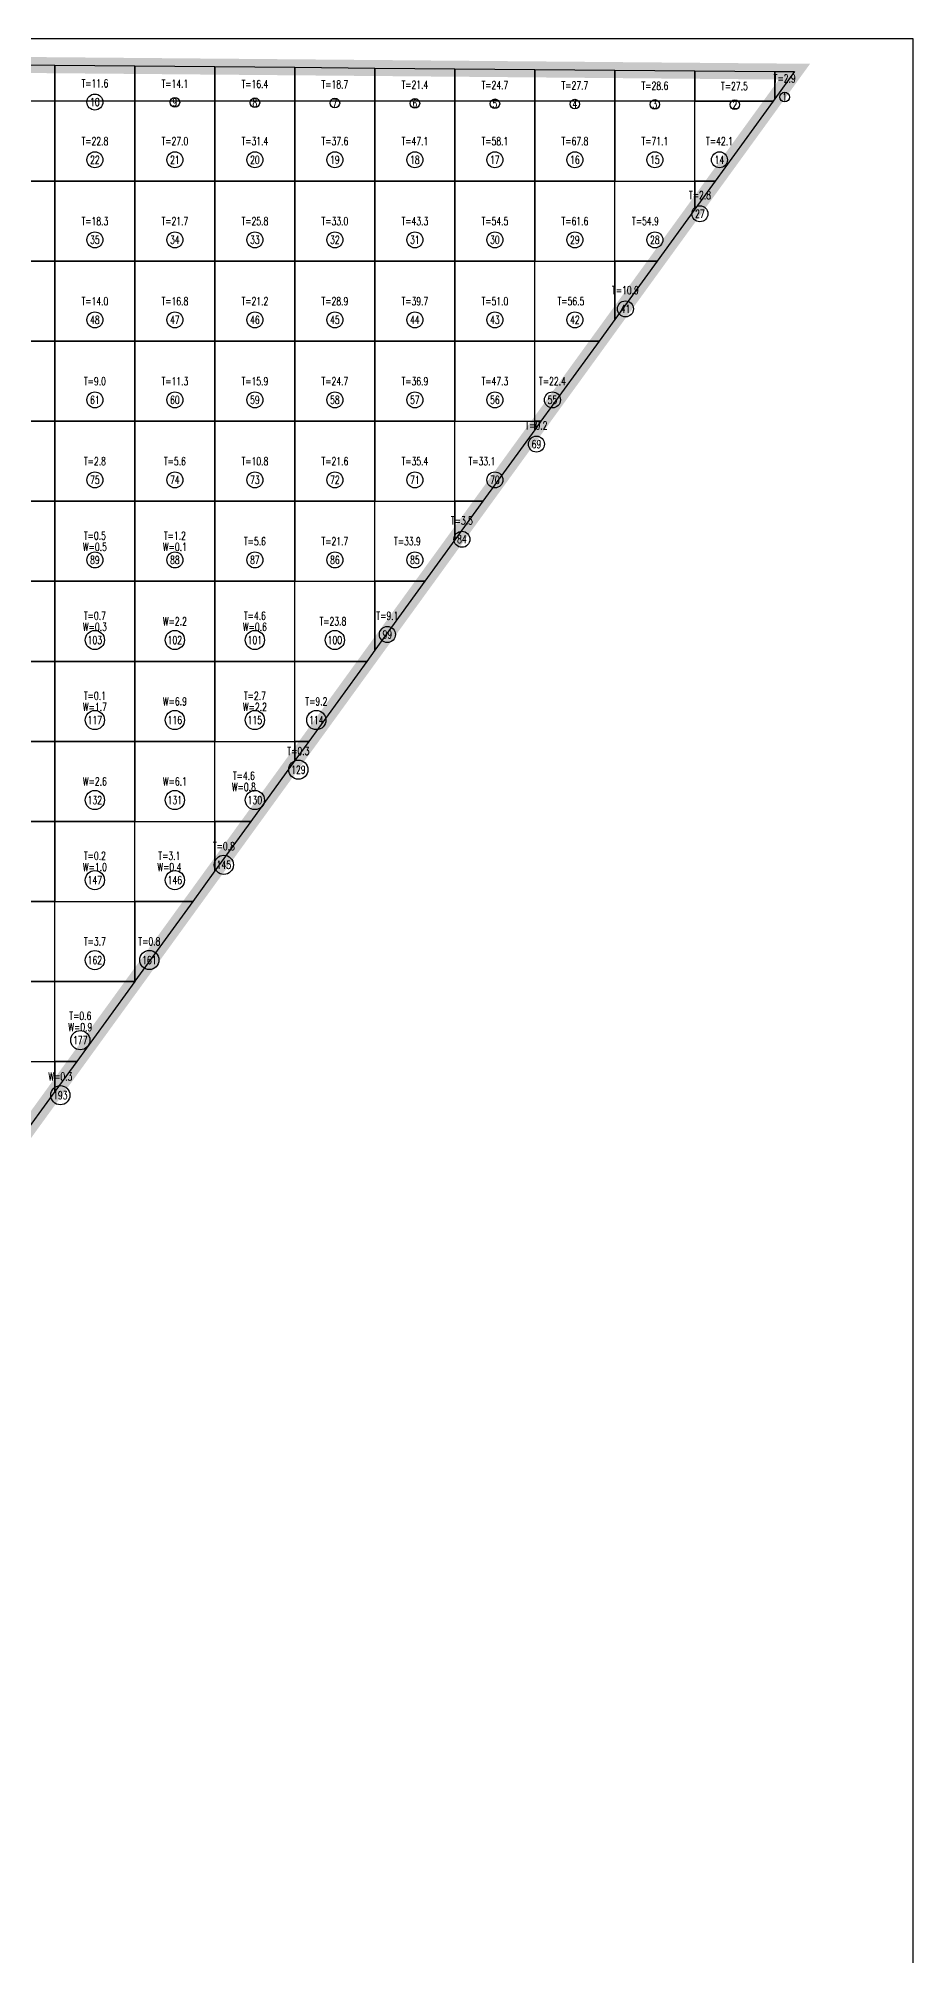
# Model space of a CAD drawing. Extents: x 4283 to 40403, y 1134 to 1764.
# Drawn here: x 27266.4 to 27312, y 1572.5 to 1672.4 of the extents above; entities that cross this region are included whole.
import ezdxf
from ezdxf.enums import TextEntityAlignment as Align

# ---------------------------------------------------------------- set-up
doc = ezdxf.new("R2010")
doc.units = 0
for name, color, linetype in [('tdz_1-2方格网', 2, 'Continuous'), ('tdz_1-2方格网计算', 7, 'Continuous'), ('tdz_土方计算图', 7, 'Continuous'), ('tdz_格田', 6, 'Continuous')]:
    doc.layers.add(name, color=color, linetype=linetype)
doc.styles.add('GLandNum', font='txt_____.ttf', dxfattribs={"width": 0.7, "height": 0.5})

msp = doc.modelspace()

# ---------------------------------------------------------------- linework, layer by layer
at = {"layer": 'tdz_1-2方格网', "linetype": 'Continuous'}
for points in [[(27267.312, 1670.957, 2848.269), (27267.312, 1669.088, 2848.402), (27263.145, 1669.088, 2848.871), (27263.145, 1671.191, 2848.796), (27265.362, 1670.974, 2848.518)], [(27271.479, 1670.921, 2847.737), (27271.479, 1669.088, 2847.953), (27267.312, 1669.088, 2848.402), (27267.312, 1670.957, 2848.269)], [(27275.645, 1670.885, 2847.204), (27275.645, 1669.088, 2847.506), (27271.479, 1669.088, 2847.953), (27271.479, 1670.921, 2847.737)], [(27279.812, 1670.849, 2846.672), (27279.812, 1669.088, 2847.058), (27275.645, 1669.088, 2847.506), (27275.645, 1670.885, 2847.204)], [(27283.979, 1670.813, 2846.14), (27283.979, 1669.088, 2846.578), (27279.812, 1669.088, 2847.058), (27279.812, 1670.849, 2846.672)], [(27288.145, 1670.776, 2845.608), (27288.145, 1669.088, 2845.923), (27283.979, 1669.088, 2846.578), (27283.979, 1670.813, 2846.14)], [(27292.312, 1670.74, 2845.075), (27292.312, 1669.088, 2845.267), (27288.145, 1669.088, 2845.923), (27288.145, 1670.776, 2845.608)], [(27296.479, 1670.704, 2844.564), (27296.479, 1669.088, 2844.622), (27292.312, 1669.088, 2845.267), (27292.312, 1670.74, 2845.075)], [(27300.645, 1670.668, 2844.387), (27300.645, 1669.088, 2844.305), (27296.479, 1669.088, 2844.622), (27296.479, 1670.704, 2844.564)], [(27304.722, 1669.088, 2844.337), (27300.645, 1669.088, 2844.305), (27300.645, 1670.668, 2844.387), (27304.812, 1670.632, 2844.21), (27304.812, 1669.213, 2844.323)], [(27304.812, 1669.213, 2844.323), (27304.812, 1670.632, 2844.21), (27305.835, 1670.623, 2844.167)], [(27263.145, 1669.088, 2848.871), (27263.145, 1664.922, 2849.038), (27267.312, 1664.922, 2848.609), (27267.312, 1669.088, 2848.402)], [(27267.312, 1669.088, 2848.402), (27267.312, 1664.922, 2848.609), (27271.479, 1664.922, 2848.207), (27271.479, 1669.088, 2847.953)], [(27271.479, 1669.088, 2847.953), (27271.479, 1664.922, 2848.207), (27275.645, 1664.922, 2847.817), (27275.645, 1669.088, 2847.506)], [(27275.645, 1669.088, 2847.506), (27275.645, 1664.922, 2847.817), (27279.812, 1664.922, 2847.382), (27279.812, 1669.088, 2847.058)], [(27279.812, 1669.088, 2847.058), (27279.812, 1664.922, 2847.382), (27283.979, 1664.922, 2846.776), (27283.979, 1669.088, 2846.578)], [(27283.979, 1669.088, 2846.578), (27283.979, 1664.922, 2846.776), (27288.145, 1664.922, 2846.123), (27288.145, 1669.088, 2845.923)], [(27288.145, 1669.088, 2845.923), (27288.145, 1664.922, 2846.123), (27292.312, 1664.922, 2845.472), (27292.312, 1669.088, 2845.267)], [(27292.312, 1669.088, 2845.267), (27292.312, 1664.922, 2845.472), (27296.479, 1664.922, 2845.002), (27296.479, 1669.088, 2844.622)], [(27296.479, 1669.088, 2844.622), (27296.479, 1664.922, 2845.002), (27300.645, 1664.922, 2844.849), (27300.645, 1669.088, 2844.305)], [(27300.645, 1669.088, 2844.305), (27304.722, 1669.088, 2844.337), (27301.699, 1664.922, 2844.799), (27300.645, 1664.922, 2844.849)], [(27263.145, 1664.922, 2849.038), (27263.145, 1660.755, 2849.266), (27267.312, 1660.755, 2848.844), (27267.312, 1664.922, 2848.609)], [(27267.312, 1664.922, 2848.609), (27267.312, 1660.755, 2848.844), (27271.479, 1660.755, 2848.451), (27271.479, 1664.922, 2848.207)], [(27271.479, 1664.922, 2848.207), (27271.479, 1660.755, 2848.451), (27275.645, 1660.755, 2848.04), (27275.645, 1664.922, 2847.817)], [(27275.645, 1664.922, 2847.817), (27275.645, 1660.755, 2848.04), (27279.812, 1660.755, 2847.593), (27279.812, 1664.922, 2847.382)], [(27279.812, 1664.922, 2847.382), (27279.812, 1660.755, 2847.593), (27283.979, 1660.755, 2846.992), (27283.979, 1664.922, 2846.776)], [(27283.979, 1664.922, 2846.776), (27283.979, 1660.755, 2846.992), (27288.145, 1660.755, 2846.333), (27288.145, 1664.922, 2846.123)], [(27288.145, 1664.922, 2846.123), (27288.145, 1660.755, 2846.333), (27292.312, 1660.755, 2845.677), (27292.312, 1664.922, 2845.472)], [(27292.312, 1664.922, 2845.472), (27292.312, 1660.755, 2845.677), (27296.479, 1660.755, 2845.365), (27296.479, 1664.922, 2845.002)], [(27298.676, 1660.755, 2845.262), (27296.479, 1660.755, 2845.365), (27296.479, 1664.922, 2845.002), (27300.645, 1664.922, 2844.849), (27300.645, 1663.47, 2844.961)], [(27300.645, 1664.922, 2844.849), (27301.699, 1664.922, 2844.799), (27300.645, 1663.47, 2844.961)], [(27263.145, 1660.755, 2849.266), (27263.145, 1656.588, 2849.536), (27267.312, 1656.588, 2849.028), (27267.312, 1660.755, 2848.844)], [(27267.312, 1660.755, 2848.844), (27267.312, 1656.588, 2849.028), (27271.479, 1656.588, 2848.688), (27271.479, 1660.755, 2848.451)], [(27271.479, 1660.755, 2848.451), (27271.479, 1656.588, 2848.688), (27275.645, 1656.588, 2848.319), (27275.645, 1660.755, 2848.04)], [(27275.645, 1660.755, 2848.04), (27275.645, 1656.588, 2848.319), (27279.812, 1656.588, 2847.826), (27279.812, 1660.755, 2847.593)], [(27279.812, 1660.755, 2847.593), (27279.812, 1656.588, 2847.826), (27283.979, 1656.588, 2847.204), (27283.979, 1660.755, 2846.992)], [(27283.979, 1660.755, 2846.992), (27283.979, 1656.588, 2847.204), (27288.145, 1656.588, 2846.509), (27288.145, 1660.755, 2846.333)], [(27288.145, 1660.755, 2846.333), (27288.145, 1656.588, 2846.509), (27292.312, 1656.588, 2845.882), (27292.312, 1660.755, 2845.677)], [(27295.653, 1656.588, 2845.724), (27292.312, 1656.588, 2845.882), (27292.312, 1660.755, 2845.677), (27296.479, 1660.755, 2845.365), (27296.479, 1657.726, 2845.598)], [(27296.479, 1660.755, 2845.365), (27298.676, 1660.755, 2845.262), (27296.479, 1657.726, 2845.598)], [(27263.145, 1656.588, 2849.536), (27263.145, 1652.422, 2849.688), (27267.312, 1652.422, 2849.324), (27267.312, 1656.588, 2849.028)], [(27267.312, 1656.588, 2849.028), (27267.312, 1652.422, 2849.324), (27271.479, 1652.422, 2848.966), (27271.479, 1656.588, 2848.688)], [(27271.479, 1656.588, 2848.688), (27271.479, 1652.422, 2848.966), (27275.645, 1652.422, 2848.592), (27275.645, 1656.588, 2848.319)], [(27275.645, 1656.588, 2848.319), (27275.645, 1652.422, 2848.592), (27279.812, 1652.422, 2848.081), (27279.812, 1656.588, 2847.826)], [(27279.812, 1656.588, 2847.826), (27279.812, 1652.422, 2848.081), (27283.979, 1652.422, 2847.392), (27283.979, 1656.588, 2847.204)], [(27283.979, 1656.588, 2847.204), (27283.979, 1652.422, 2847.392), (27288.145, 1652.422, 2846.628), (27288.145, 1656.588, 2846.509)], [(27288.145, 1656.588, 2846.509), (27288.145, 1652.422, 2846.628), (27292.312, 1652.422, 2846.204), (27292.312, 1656.588, 2845.882)], [(27292.312, 1656.588, 2845.882), (27295.653, 1656.588, 2845.724), (27292.63, 1652.422, 2846.187), (27292.312, 1652.422, 2846.204)], [(27263.145, 1652.422, 2849.688), (27263.145, 1648.255, 2849.98), (27267.312, 1648.255, 2849.6), (27267.312, 1652.422, 2849.324)], [(27267.312, 1652.422, 2849.324), (27267.312, 1648.255, 2849.6), (27271.479, 1648.255, 2849.198), (27271.479, 1652.422, 2848.966)], [(27271.479, 1652.422, 2848.966), (27271.479, 1648.255, 2849.198), (27275.645, 1648.255, 2848.899), (27275.645, 1652.422, 2848.592)], [(27275.645, 1652.422, 2848.592), (27275.645, 1648.255, 2848.899), (27279.812, 1648.255, 2848.248), (27279.812, 1652.422, 2848.081)], [(27279.812, 1652.422, 2848.081), (27279.812, 1648.255, 2848.248), (27283.979, 1648.255, 2847.523), (27283.979, 1652.422, 2847.392)], [(27283.979, 1652.422, 2847.392), (27283.979, 1648.255, 2847.523), (27288.145, 1648.255, 2846.724), (27288.145, 1652.422, 2846.628)], [(27289.607, 1648.255, 2846.649), (27288.145, 1648.255, 2846.724), (27288.145, 1652.422, 2846.628), (27292.312, 1652.422, 2846.204), (27292.312, 1651.983, 2846.236)], [(27292.312, 1652.422, 2846.204), (27292.63, 1652.422, 2846.187), (27292.312, 1651.983, 2846.236)], [(27263.145, 1648.255, 2849.98), (27263.145, 1644.088, 2850.341), (27267.312, 1644.088, 2849.746), (27267.312, 1648.255, 2849.6)], [(27267.312, 1648.255, 2849.6), (27267.312, 1644.088, 2849.746), (27271.479, 1644.088, 2849.318), (27271.479, 1648.255, 2849.198)], [(27271.479, 1648.255, 2849.198), (27271.479, 1644.088, 2849.318), (27275.645, 1644.088, 2849.165), (27275.645, 1648.255, 2848.899)], [(27275.645, 1648.255, 2848.899), (27275.645, 1644.088, 2849.165), (27279.812, 1644.088, 2848.392), (27279.812, 1648.255, 2848.248)], [(27279.812, 1648.255, 2848.248), (27279.812, 1644.088, 2848.392), (27283.979, 1644.088, 2847.403), (27283.979, 1648.255, 2847.523)], [(27286.584, 1644.088, 2847.112), (27283.979, 1644.088, 2847.403), (27283.979, 1648.255, 2847.523), (27288.145, 1648.255, 2846.724), (27288.145, 1646.24, 2846.873)], [(27288.145, 1648.255, 2846.724), (27289.607, 1648.255, 2846.649), (27288.145, 1646.24, 2846.873)], [(27263.145, 1644.088, 2850.341), (27263.145, 1639.922, 2850.177), (27267.312, 1639.922, 2849.647), (27267.312, 1644.088, 2849.746)], [(27267.312, 1644.088, 2849.746), (27267.312, 1639.922, 2849.647), (27271.479, 1639.922, 2849.537), (27271.479, 1644.088, 2849.318)], [(27271.479, 1644.088, 2849.318), (27271.479, 1639.922, 2849.537), (27275.645, 1639.922, 2849.388), (27275.645, 1644.088, 2849.165)], [(27275.645, 1644.088, 2849.165), (27275.645, 1639.922, 2849.388), (27279.812, 1639.922, 2848.46), (27279.812, 1644.088, 2848.392)], [(27283.562, 1639.922, 2847.664), (27279.812, 1639.922, 2848.46), (27279.812, 1644.088, 2848.392), (27283.979, 1644.088, 2847.403), (27283.979, 1640.497, 2847.548)], [(27283.979, 1644.088, 2847.403), (27286.584, 1644.088, 2847.112), (27283.979, 1640.497, 2847.548)], [(27263.145, 1639.922, 2850.177), (27263.145, 1635.755, 2849.963), (27267.312, 1635.755, 2849.854), (27267.312, 1639.922, 2849.647)], [(27267.312, 1639.922, 2849.647), (27267.312, 1635.755, 2849.854), (27271.479, 1635.755, 2849.745), (27271.479, 1639.922, 2849.537)], [(27271.479, 1639.922, 2849.537), (27271.479, 1635.755, 2849.745), (27275.645, 1635.755, 2849.636), (27275.645, 1639.922, 2849.388)], [(27275.645, 1639.922, 2849.388), (27275.645, 1635.755, 2849.636), (27279.812, 1635.755, 2848.704), (27279.812, 1639.922, 2848.46)], [(27279.812, 1639.922, 2848.46), (27283.562, 1639.922, 2847.664), (27280.539, 1635.755, 2848.42), (27279.812, 1635.755, 2848.704)], [(27263.145, 1635.755, 2849.963), (27263.145, 1631.588, 2849.99), (27267.312, 1631.588, 2849.888), (27267.312, 1635.755, 2849.854)], [(27267.312, 1635.755, 2849.854), (27267.312, 1631.588, 2849.888), (27271.479, 1631.588, 2849.788), (27271.479, 1635.755, 2849.745)], [(27271.479, 1635.755, 2849.745), (27271.479, 1631.588, 2849.788), (27275.645, 1631.588, 2849.358), (27275.645, 1635.755, 2849.636)], [(27277.516, 1631.588, 2848.853), (27275.645, 1631.588, 2849.358), (27275.645, 1635.755, 2849.636), (27279.812, 1635.755, 2848.704), (27279.812, 1634.754, 2848.524)], [(27279.812, 1635.755, 2848.704), (27280.539, 1635.755, 2848.42), (27279.812, 1634.754, 2848.524)], [(27263.145, 1631.588, 2849.99), (27263.145, 1627.422, 2849.996), (27267.312, 1627.422, 2849.905), (27267.312, 1631.588, 2849.888)], [(27267.312, 1631.588, 2849.888), (27267.312, 1627.422, 2849.905), (27271.479, 1627.422, 2849.729), (27271.479, 1631.588, 2849.788)], [(27274.493, 1627.422, 2849.286), (27271.479, 1627.422, 2849.729), (27271.479, 1631.588, 2849.788), (27275.645, 1631.588, 2849.358), (27275.645, 1629.01, 2849.121)], [(27275.645, 1631.588, 2849.358), (27277.516, 1631.588, 2848.853), (27275.645, 1629.01, 2849.121)], [(27263.145, 1627.422, 2849.996), (27263.145, 1623.255, 2850.103), (27267.312, 1623.255, 2849.93), (27267.312, 1627.422, 2849.905)], [(27271.47, 1623.255, 2849.719), (27267.312, 1623.255, 2849.93), (27267.312, 1627.422, 2849.905), (27271.479, 1627.422, 2849.729), (27271.479, 1623.267, 2849.718)], [(27271.479, 1627.422, 2849.729), (27274.493, 1627.422, 2849.286), (27271.479, 1623.267, 2849.718)], [(27263.145, 1623.255, 2850.103), (27263.145, 1619.088, 2850.263), (27267.312, 1619.088, 2850.427), (27267.312, 1623.255, 2849.93)], [(27267.312, 1623.255, 2849.93), (27271.47, 1623.255, 2849.719), (27268.447, 1619.088, 2850.153), (27267.312, 1619.088, 2850.427)], [(27265.424, 1614.922, 2850.586), (27263.145, 1614.922, 2850.617), (27263.145, 1619.088, 2850.263), (27267.312, 1619.088, 2850.427), (27267.312, 1617.524, 2850.315)], [(27267.312, 1619.088, 2850.427), (27268.447, 1619.088, 2850.153), (27267.312, 1617.524, 2850.315)]]:
    msp.add_polyline3d(points, close=True, dxfattribs=at)
at = {"layer": 'tdz_1-2方格网计算', "color": 7}
for centre, radius in [((27269.395, 1669.042), 0.417), ((27273.562, 1669.024), 0.25), ((27277.729, 1669.005), 0.25), ((27281.895, 1668.987), 0.25), ((27286.062, 1668.969), 0.25), ((27290.229, 1668.951), 0.25), ((27294.395, 1668.933), 0.25), ((27298.562, 1668.915), 0.25), ((27302.729, 1668.906), 0.25), ((27305.323, 1669.3), 0.25), ((27269.395, 1666.033), 0.417), ((27273.562, 1666.033), 0.417), ((27277.729, 1666.033), 0.417), ((27281.895, 1666.033), 0.417), ((27286.062, 1666.033), 0.417), ((27290.229, 1666.033), 0.417), ((27294.395, 1666.033), 0.417), ((27298.562, 1666.033), 0.417), ((27301.928, 1666.033), 0.417), ((27300.909, 1663.224), 0.417), ((27269.395, 1661.866), 0.417), ((27273.562, 1661.866), 0.417), ((27277.729, 1661.866), 0.417), ((27281.895, 1661.866), 0.417), ((27286.062, 1661.866), 0.417), ((27290.229, 1661.866), 0.417), ((27294.395, 1661.866), 0.417), ((27298.562, 1661.866), 0.417), ((27269.395, 1657.7), 0.417), ((27273.562, 1657.7), 0.417), ((27277.729, 1657.7), 0.417), ((27281.895, 1657.7), 0.417), ((27286.062, 1657.7), 0.417), ((27290.229, 1657.7), 0.417), ((27294.395, 1657.7), 0.417), ((27297.028, 1658.269), 0.417), ((27269.395, 1653.533), 0.417), ((27273.562, 1653.533), 0.417), ((27277.729, 1653.533), 0.417), ((27281.895, 1653.533), 0.417), ((27286.062, 1653.533), 0.417), ((27290.229, 1653.533), 0.417), ((27293.227, 1653.533), 0.417), ((27292.392, 1651.23), 0.417), ((27269.395, 1649.366), 0.417), ((27273.562, 1649.366), 0.417), ((27277.729, 1649.366), 0.417), ((27281.895, 1649.366), 0.417), ((27286.062, 1649.366), 0.417), ((27290.229, 1649.366), 0.417), ((27288.511, 1646.275), 0.417), ((27269.395, 1645.2), 0.417), ((27273.562, 1645.2), 0.417), ((27277.729, 1645.2), 0.417), ((27281.895, 1645.2), 0.417), ((27286.062, 1645.2), 0.417), ((27269.395, 1641.033), 0.5), ((27273.562, 1641.033), 0.5), ((27277.729, 1641.033), 0.5), ((27281.895, 1641.033), 0.5), ((27284.63, 1641.32), 0.417), ((27269.395, 1636.866), 0.5), ((27273.562, 1636.866), 0.5), ((27277.729, 1636.866), 0.5), ((27280.931, 1636.866), 0.5), ((27279.994, 1634.282), 0.5), ((27269.395, 1632.7), 0.5), ((27273.562, 1632.7), 0.5), ((27277.729, 1632.7), 0.5), ((27276.113, 1629.327), 0.5), ((27269.395, 1628.533), 0.5), ((27273.562, 1628.533), 0.5), ((27269.395, 1624.366), 0.5), ((27272.232, 1624.372), 0.5), ((27268.635, 1620.2), 0.5), ((27267.596, 1617.334), 0.5)]:
    msp.add_circle(centre, radius, dxfattribs=at)
at = {"layer": 'tdz_土方计算图', "linetype": 'Continuous'}
for points in [[(27181.99, 1672.357), (27311.99, 1672.357)], [(27311.99, 1672.357), (27311.99, 1512.357)]]:
    msp.add_lwpolyline(points, dxfattribs=at)
at = {"layer": 'tdz_格田', "linetype": 'Continuous', "const_width": 0.833}
msp.add_lwpolyline([(27235.196, 1573.255), (27188.145, 1598.527), (27260.404, 1671.459), (27265.362, 1670.974), (27305.835, 1670.623), (27235.196, 1573.255)], close=True, dxfattribs=at)

# ---------------------------------------------------------------- texts
at = {"layer": 'tdz_1-2方格网计算', "color": 2, "style": 'GLandNum', "width": 0.7}
for s, p in [('T=11.6', (27269.395, 1670.014)), ('T=14.1', (27273.562, 1669.996)), ('T=16.4', (27277.729, 1669.978)), ('T=18.7', (27281.895, 1669.96)), ('T=21.4', (27286.062, 1669.941)), ('T=24.7', (27290.229, 1669.923)), ('T=27.7', (27294.395, 1669.905)), ('T=28.6', (27298.562, 1669.887)), ('T=27.5', (27302.706, 1669.869)), ('T=2.9', (27305.323, 1670.272)), ('T=22.8', (27269.395, 1667.005)), ('T=27.0', (27273.562, 1667.005)), ('T=31.4', (27277.729, 1667.005)), ('T=37.6', (27281.895, 1667.005)), ('T=47.1', (27286.062, 1667.005)), ('T=58.1', (27290.229, 1667.005)), ('T=67.8', (27294.395, 1667.005)), ('T=71.1', (27298.562, 1667.005)), ('T=42.1', (27301.928, 1667.005)), ('T=2.8', (27300.909, 1664.196)), ('T=18.3', (27269.395, 1662.838)), ('T=21.7', (27273.562, 1662.838)), ('T=25.8', (27277.729, 1662.838)), ('T=33.0', (27281.895, 1662.838)), ('T=43.3', (27286.062, 1662.838)), ('T=54.5', (27290.229, 1662.838)), ('T=61.6', (27294.395, 1662.838)), ('T=54.9', (27298.07, 1662.838)), ('T=10.9', (27297.028, 1659.241)), ('T=14.0', (27269.395, 1658.672)), ('T=16.8', (27273.562, 1658.672)), ('T=21.2', (27277.729, 1658.672)), ('T=28.9', (27281.895, 1658.672)), ('T=39.7', (27286.062, 1658.672)), ('T=51.0', (27290.229, 1658.672)), ('T=56.5', (27294.189, 1658.672)), ('T=9.0', (27269.395, 1654.505)), ('T=11.3', (27273.562, 1654.505)), ('T=15.9', (27277.729, 1654.505)), ('T=24.7', (27281.895, 1654.505)), ('T=36.9', (27286.062, 1654.505)), ('T=47.3', (27290.229, 1654.505)), ('T=22.4', (27293.227, 1654.505)), ('T=0.2', (27292.392, 1652.203)), ('T=2.8', (27269.395, 1650.338)), ('T=5.6', (27273.562, 1650.338)), ('T=10.8', (27277.729, 1650.338)), ('T=21.6', (27281.895, 1650.338)), ('T=35.4', (27286.062, 1650.338)), ('T=33.1', (27289.553, 1650.338)), ('T=3.5', (27288.511, 1647.248)), ('T=0.5', (27269.395, 1646.463)), ('T=1.2', (27273.562, 1646.463)), ('T=5.6', (27277.729, 1646.172)), ('T=21.7', (27281.895, 1646.172)), ('T=33.9', (27285.672, 1646.172)), ('T=0.7', (27269.395, 1642.297)), ('T=4.6', (27277.729, 1642.297)), ('T=23.8', (27281.791, 1642.005)), ('T=9.1', (27284.63, 1642.293)), ('T=0.1', (27269.395, 1638.13)), ('T=2.7', (27277.729, 1638.13)), ('T=9.2', (27280.931, 1637.838)), ('T=0.3', (27279.994, 1635.254)), ('T=4.6', (27277.155, 1633.963)), ('T=0.8', (27276.113, 1630.299)), ('T=0.2', (27269.395, 1629.797)), ('T=3.1', (27273.274, 1629.797)), ('T=3.7', (27269.393, 1625.338)), ('T=0.8', (27272.232, 1625.344)), ('T=0.6', (27268.635, 1621.463))]:
    msp.add_text(s, height=0.4167, dxfattribs=at).set_placement(p, align=Align.MIDDLE_CENTER)
at = {"layer": 'tdz_1-2方格网计算', "color": 7, "style": 'GLandNum', "width": 0.7}
for s, height, p in [('10', 0.4167, (27269.395, 1669.042)), ('9', 0.417, (27273.562, 1669.024)), ('8', 0.417, (27277.729, 1669.005)), ('7', 0.417, (27281.895, 1668.987)), ('6', 0.417, (27286.062, 1668.969)), ('5', 0.417, (27290.229, 1668.951)), ('4', 0.417, (27294.395, 1668.933)), ('3', 0.417, (27298.562, 1668.915)), ('2', 0.417, (27302.729, 1668.906)), ('1', 0.417, (27305.323, 1669.3)), ('22', 0.4167, (27269.395, 1666.033)), ('21', 0.4167, (27273.562, 1666.033)), ('20', 0.4167, (27277.729, 1666.033)), ('19', 0.4167, (27281.895, 1666.033)), ('18', 0.4167, (27286.062, 1666.033)), ('17', 0.4167, (27290.229, 1666.033)), ('16', 0.4167, (27294.395, 1666.033)), ('15', 0.4167, (27298.562, 1666.033)), ('14', 0.4167, (27301.928, 1666.033)), ('27', 0.4167, (27300.909, 1663.224)), ('35', 0.4167, (27269.395, 1661.866)), ('34', 0.4167, (27273.562, 1661.866)), ('33', 0.4167, (27277.729, 1661.866)), ('32', 0.4167, (27281.895, 1661.866)), ('31', 0.4167, (27286.062, 1661.866)), ('30', 0.4167, (27290.229, 1661.866)), ('29', 0.4167, (27294.395, 1661.866)), ('28', 0.4167, (27298.562, 1661.866)), ('41', 0.4167, (27297.028, 1658.269)), ('48', 0.4167, (27269.395, 1657.7)), ('47', 0.4167, (27273.562, 1657.7)), ('46', 0.4167, (27277.729, 1657.7)), ('45', 0.4167, (27281.895, 1657.7)), ('44', 0.4167, (27286.062, 1657.7)), ('43', 0.4167, (27290.229, 1657.7)), ('42', 0.4167, (27294.395, 1657.7)), ('61', 0.4167, (27269.395, 1653.533)), ('60', 0.4167, (27273.562, 1653.533)), ('59', 0.4167, (27277.729, 1653.533)), ('58', 0.4167, (27281.895, 1653.533)), ('57', 0.4167, (27286.062, 1653.533)), ('56', 0.4167, (27290.229, 1653.533)), ('55', 0.4167, (27293.227, 1653.533)), ('69', 0.4167, (27292.392, 1651.23)), ('75', 0.4167, (27269.395, 1649.366)), ('74', 0.4167, (27273.562, 1649.366)), ('73', 0.4167, (27277.729, 1649.366)), ('72', 0.4167, (27281.895, 1649.366)), ('71', 0.4167, (27286.062, 1649.366)), ('70', 0.4167, (27290.229, 1649.366)), ('84', 0.4167, (27288.511, 1646.275)), ('89', 0.4167, (27269.395, 1645.2)), ('88', 0.4167, (27273.562, 1645.2)), ('87', 0.4167, (27277.729, 1645.2)), ('86', 0.4167, (27281.895, 1645.2)), ('85', 0.4167, (27286.062, 1645.2)), ('103', 0.4167, (27269.395, 1641.033)), ('102', 0.4167, (27273.562, 1641.033)), ('101', 0.4167, (27277.729, 1641.033)), ('100', 0.4167, (27281.895, 1641.033)), ('99', 0.4167, (27284.63, 1641.32)), ('117', 0.4167, (27269.395, 1636.866)), ('116', 0.4167, (27273.562, 1636.866)), ('115', 0.4167, (27277.729, 1636.866)), ('114', 0.4167, (27280.931, 1636.866)), ('129', 0.4167, (27279.994, 1634.282)), ('132', 0.4167, (27269.395, 1632.7)), ('131', 0.4167, (27273.562, 1632.7)), ('130', 0.4167, (27277.729, 1632.7)), ('145', 0.4167, (27276.113, 1629.327)), ('147', 0.4167, (27269.395, 1628.533)), ('146', 0.4167, (27273.562, 1628.533)), ('162', 0.4167, (27269.395, 1624.366)), ('161', 0.4167, (27272.232, 1624.372)), ('177', 0.4167, (27268.635, 1620.2)), ('193', 0.4167, (27267.596, 1617.334))]:
    msp.add_text(s, height=height, dxfattribs=at).set_placement(p, align=Align.MIDDLE_CENTER)
at = {"layer": 'tdz_1-2方格网计算', "color": 173, "style": 'GLandNum', "width": 0.7}
for s, p in [('W=0.5', (27269.395, 1645.88)), ('W=0.1', (27273.562, 1645.88)), ('W=2.2', (27273.562, 1642.005)), ('W=0.3', (27269.395, 1641.713)), ('W=0.6', (27277.729, 1641.713)), ('W=1.7', (27269.395, 1637.547)), ('W=6.9', (27273.562, 1637.838)), ('W=2.2', (27277.729, 1637.547)), ('W=2.6', (27269.395, 1633.672)), ('W=6.1', (27273.562, 1633.672)), ('W=0.8', (27277.155, 1633.38)), ('W=1.0', (27269.395, 1629.213)), ('W=0.4', (27273.274, 1629.213)), ('W=0.9', (27268.635, 1620.88)), ('W=0.3', (27267.596, 1618.306))]:
    msp.add_text(s, height=0.4167, dxfattribs=at).set_placement(p, align=Align.MIDDLE_CENTER)

doc.saveas('drawing.dxf')
